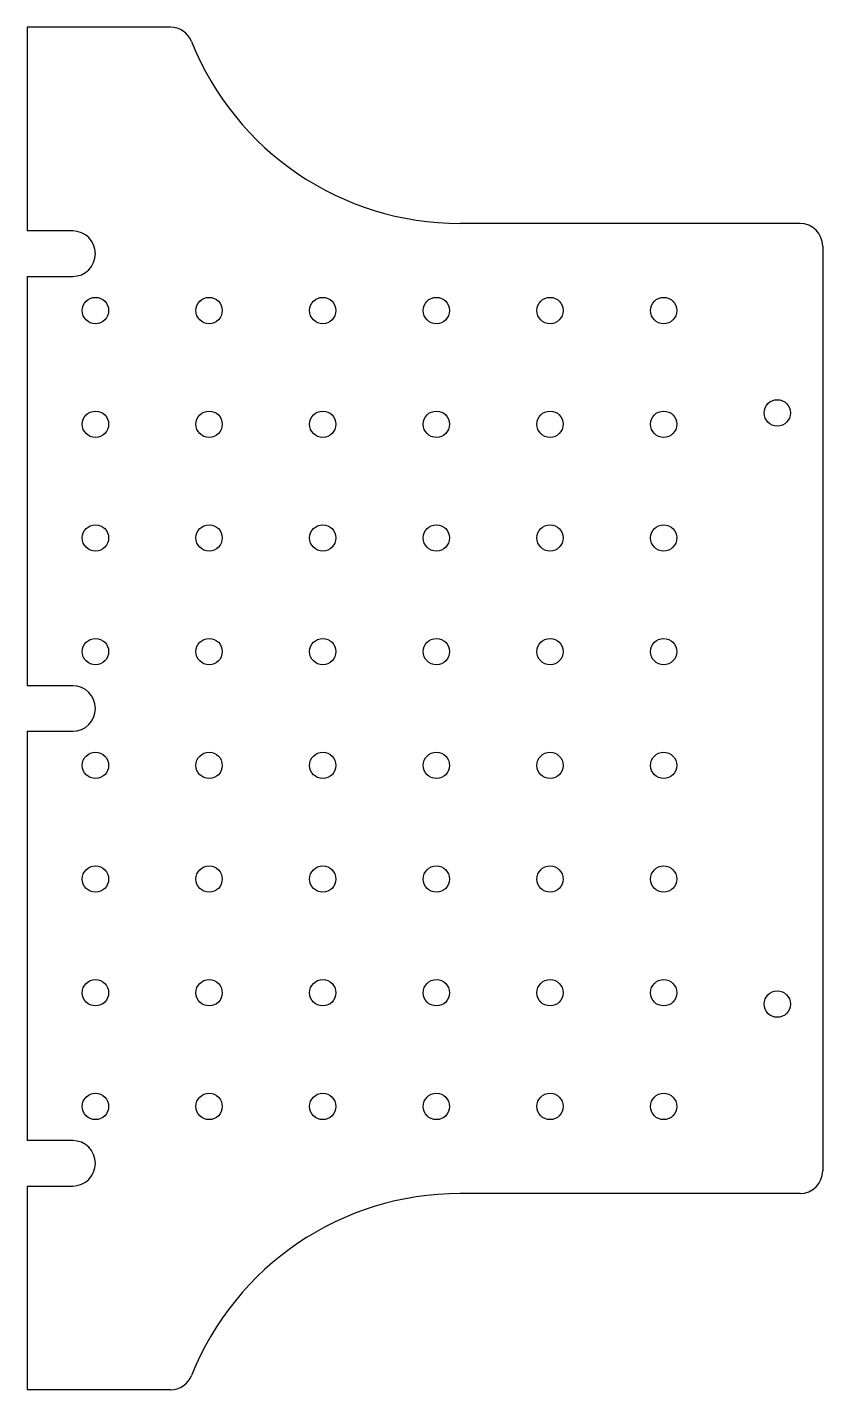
# Model space of a CAD drawing. Extents: x 95 to 270, y -150 to 150.
import ezdxf

# ---------------------------------------------------------------- set-up
doc = ezdxf.new("R2010")
doc.units = 0
doc.layers.add('VISIBLE', color=7, linetype='CONTINUOUS')

msp = doc.modelspace()

# ---------------------------------------------------------------- linework, layer by layer
at = {"layer": 'VISIBLE'}
for p, q in [((126.51, 149.8), (95, 149.8)), ((95, 149.8), (95, 105)), ((105, 105), (95, 105)), ((265, 106.65), (190.15, 106.65)), ((270, 101.65), (270, -101.65)), ((95, 95), (105, 95)), ((95, 95), (95, 5)), ((105, 5), (95, 5)), ((95, -5), (105, -5)), ((95, -5), (95, -95)), ((105, -95), (95, -95)), ((95, -105), (105, -105)), ((95, -105), (95, -149.8)), ((265, -106.65), (190.15, -106.65)), ((126.51, -149.8), (95, -149.8))]:
    msp.add_line(p, q, dxfattribs=at)
for centre in [(110, 87.5), (135, 87.5), (160, 87.5), (185, 87.5), (210, 87.5), (235, 87.5), (260, 65), (110, 62.5), (135, 62.5), (160, 62.5), (185, 62.5), (210, 62.5), (235, 62.5), (110, 37.5), (135, 37.5), (160, 37.5), (185, 37.5), (210, 37.5), (235, 37.5), (110, 12.5), (135, 12.5), (160, 12.5), (185, 12.5), (210, 12.5), (235, 12.5), (110, -12.5), (135, -12.5), (160, -12.5), (185, -12.5), (210, -12.5), (235, -12.5), (110, -37.5), (135, -37.5), (160, -37.5), (185, -37.5), (210, -37.5), (235, -37.5), (110, -62.5), (135, -62.5), (160, -62.5), (185, -62.5), (210, -62.5), (235, -62.5), (260, -65), (110, -87.5), (135, -87.5), (160, -87.5), (185, -87.5), (210, -87.5), (235, -87.5)]:
    msp.add_circle(centre, 2.9, dxfattribs=at)
for centre, radius, start, end in [((126.51, 144.8), 5, 21.7224, 90), ((190.15, 170.15), 63.5, 201.7224, 270), ((105, 100), 5, 270, 90), ((265, 101.65), 5, 0, 90), ((105, 0), 5, 270, 90), ((105, -100), 5, 270, 90), ((265, -101.65), 5, 270, 0), ((190.15, -170.15), 63.5, 90, 158.2776), ((126.51, -144.8), 5, 270, 338.2776)]:
    msp.add_arc(centre, radius, start, end, dxfattribs=at)

doc.saveas('drawing.dxf')
